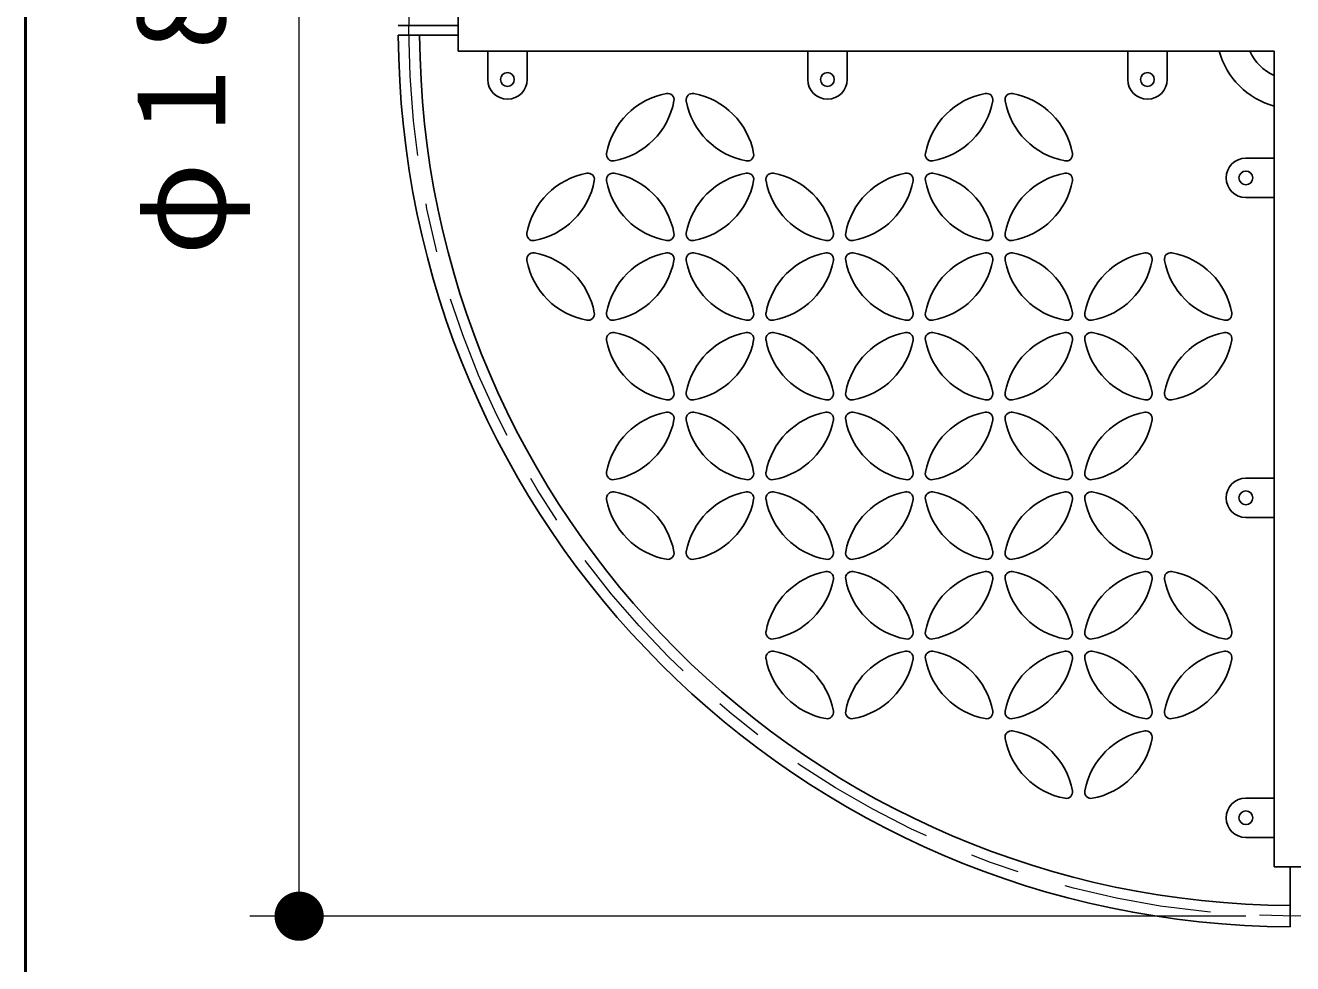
# Model space of a CAD drawing. Units: millimetres on the paper, scale 1:50. Extents: x 35 to 420, y -297 to 267.
# Drawn here: x 35 to 60.74, y 21.46 to 40.53 of the extents above; entities that cross this region are included whole.
import ezdxf

# ---------------------------------------------------------------- set-up
doc = ezdxf.new("R2010")
doc.units = ezdxf.units.MM
doc.linetypes.add('USER2', pattern=[6, 3, -1, 1, -1])
doc.layers.add('1_50', color=20, linetype='Continuous', lineweight=25)
doc.layers.add('NAKAMURA図枠', color=7, linetype='Continuous', lineweight=13)
doc.styles.add('ＭＳ ゴシック', font='')
doc.styles.get('ＭＳ ゴシック').set_extended_font_data('MS Gothic')

# ---------------------------------------------------------------- blocks, each defined once
blk = doc.blocks.new('filled_dot')
at = {"color": 0, "linetype": 'Continuous', "lineweight": -2, "const_width": 1.25}
blk.add_lwpolyline([(-0.625, 0, 1), (0.625, 0, 1)], format="xyb", close=True, dxfattribs=at)

msp = doc.modelspace()

# ---------------------------------------------------------------- linework, layer by layer
at = {"layer": '1_50', "color": 7, "lineweight": 13}
for p, q in [((40.561, 22.428), (40.561, 58.428)), ((59.792, 22.428), (39.561, 22.428))]:
    msp.add_line(p, q, dxfattribs=at)
at = {"layer": '1_50', "color": 7}
for p, q in [((43.792, 40.001), (43.792, 40.855)), ((43.792, 40.001), (60.365, 40.001)), ((44.392, 40.001), (44.392, 39.428)), ((45.192, 40.001), (45.192, 39.428)), ((50.892, 40.001), (50.892, 39.428)), ((51.692, 40.001), (51.692, 39.428)), ((57.392, 40.001), (57.392, 39.428)), ((58.192, 40.001), (58.192, 39.428)), ((60.365, 40.001), (60.365, 23.428)), ((60.365, 37.828), (59.792, 37.828)), ((60.365, 37.028), (59.792, 37.028)), ((60.365, 31.328), (59.792, 31.328)), ((60.365, 30.528), (59.792, 30.528)), ((60.365, 24.828), (59.792, 24.828)), ((60.365, 24.028), (59.792, 24.028)), ((60.365, 23.428), (61.219, 23.428))]:
    msp.add_line(p, q, dxfattribs=at)
at = {"layer": '1_50', "color": 4}
for p, q in [((42.575, 40.528), (43.792, 40.528)), ((42.575, 40.328), (43.792, 40.328)), ((60.692, 22.211), (60.692, 23.428))]:
    msp.add_line(p, q, dxfattribs=at)
at = {"layer": '1_50', "color": 4, "linetype": 'USER2', "lineweight": 13}
msp.add_circle((60.792, 40.428), 18, dxfattribs=at)
at = {"layer": '1_50', "color": 3}
for centre in [(44.792, 39.428), (51.292, 39.428), (57.792, 39.428), (59.792, 37.428), (59.792, 30.928), (59.792, 24.428)]:
    msp.add_circle(centre, 0.14, dxfattribs=at)
at = {"layer": '1_50', "color": 4}
for radius, start, end in [(18.217, 180.3145, 269.6855), (17.783, 180.3222, 269.6778), (1.6, 195.4784, 254.5216)]:
    msp.add_arc((60.792, 40.428), radius, start, end, dxfattribs=at)
at = {"layer": '1_50', "color": 2}
msp.add_arc((60.792, 40.428), 1.016, 204.852, 245.148, dxfattribs=at)
at = {"layer": '1_50', "color": 7}
for centre, start, end in [((44.792, 39.428), 180, 0), ((51.292, 39.428), 180, 0), ((57.792, 39.428), 180, 0), ((59.792, 37.428), 90, 270), ((59.792, 30.928), 90, 270), ((59.792, 24.428), 90, 270)]:
    msp.add_arc(centre, 0.4, start, end, dxfattribs=at)
at = {"layer": '1_50'}
for centre, radius, start, end in [((48.3, 37.649), 1.519, 100.5078, 169.4922), ((48.047, 39.015), 0.13, 349.4922, 100.5078), ((48.554, 39.015), 0.13, 79.4922, 190.5078), ((48.3, 37.649), 1.519, 10.5078, 79.4922), ((54.776, 37.649), 1.519, 100.5078, 169.4922), ((54.523, 39.015), 0.13, 349.4922, 100.5078), ((55.029, 39.015), 0.13, 79.4922, 190.5078), ((54.776, 37.649), 1.519, 10.5078, 79.4922), ((46.681, 39.268), 1.519, 280.5078, 349.4922), ((49.919, 39.268), 1.519, 190.5078, 259.4922), ((53.157, 39.268), 1.519, 280.5078, 349.4922), ((56.395, 39.268), 1.519, 190.5078, 259.4922), ((46.935, 37.902), 0.13, 169.4922, 280.5078), ((49.666, 37.902), 0.13, 259.4922, 10.5078), ((53.41, 37.902), 0.13, 169.4922, 280.5078), ((56.141, 37.902), 0.13, 259.4922, 10.5078), ((46.681, 36.03), 1.519, 100.5078, 169.4922), ((45.063, 37.649), 1.519, 280.5078, 349.4922), ((46.428, 37.396), 0.13, 349.4922, 100.5078), ((46.935, 37.396), 0.13, 79.4922, 190.5078), ((48.3, 37.649), 1.519, 190.5078, 259.4922), ((46.681, 36.03), 1.519, 10.5078, 79.4922), ((49.919, 36.03), 1.519, 100.5078, 169.4922), ((48.3, 37.649), 1.519, 280.5078, 349.4922), ((49.666, 37.396), 0.13, 349.4922, 100.5078), ((50.172, 37.396), 0.13, 79.4922, 190.5078), ((51.538, 37.649), 1.519, 190.5078, 259.4922), ((49.919, 36.03), 1.519, 10.5078, 79.4922), ((53.157, 36.03), 1.519, 100.5078, 169.4922), ((51.538, 37.649), 1.519, 280.5078, 349.4922), ((52.904, 37.396), 0.13, 349.4922, 100.5078), ((53.41, 37.396), 0.13, 79.4922, 190.5078), ((54.776, 37.649), 1.519, 190.5078, 259.4922), ((53.157, 36.03), 1.519, 10.5078, 79.4922), ((56.395, 36.03), 1.519, 100.5078, 169.4922), ((54.776, 37.649), 1.519, 280.5078, 349.4922), ((56.141, 37.396), 0.13, 349.4922, 100.5078), ((45.316, 36.283), 0.13, 169.4922, 280.5078), ((48.047, 36.283), 0.13, 259.4922, 10.5078), ((48.554, 36.283), 0.13, 169.4922, 280.5078), ((51.285, 36.283), 0.13, 259.4922, 10.5078), ((51.791, 36.283), 0.13, 169.4922, 280.5078), ((54.523, 36.283), 0.13, 259.4922, 10.5078), ((55.029, 36.283), 0.13, 169.4922, 280.5078), ((45.316, 35.777), 0.13, 79.4922, 190.5078), ((45.063, 34.411), 1.519, 10.5078, 79.4922), ((48.3, 34.411), 1.519, 100.5078, 169.4922), ((48.047, 35.777), 0.13, 349.4922, 100.5078), ((48.554, 35.777), 0.13, 79.4922, 190.5078), ((48.3, 34.411), 1.519, 10.5078, 79.4922), ((51.538, 34.411), 1.519, 100.5078, 169.4922), ((51.285, 35.777), 0.13, 349.4922, 100.5078), ((51.791, 35.777), 0.13, 79.4922, 190.5078), ((51.538, 34.411), 1.519, 10.5078, 79.4922), ((54.776, 34.411), 1.519, 100.5078, 169.4922), ((54.523, 35.777), 0.13, 349.4922, 100.5078), ((55.029, 35.777), 0.13, 79.4922, 190.5078), ((54.776, 34.411), 1.519, 10.5078, 79.4922), ((58.014, 34.411), 1.519, 100.5078, 169.4922), ((57.76, 35.777), 0.13, 349.4922, 100.5078), ((58.267, 35.777), 0.13, 79.4922, 190.5078), ((58.014, 34.411), 1.519, 10.5078, 79.4922), ((46.681, 36.03), 1.519, 190.5078, 259.4922), ((46.681, 36.03), 1.519, 280.5078, 349.4922), ((49.919, 36.03), 1.519, 190.5078, 259.4922), ((49.919, 36.03), 1.519, 280.5078, 349.4922), ((53.157, 36.03), 1.519, 190.5078, 259.4922), ((53.157, 36.03), 1.519, 280.5078, 349.4922), ((56.395, 36.03), 1.519, 190.5078, 259.4922), ((56.395, 36.03), 1.519, 280.5078, 349.4922), ((59.633, 36.03), 1.519, 190.5078, 259.4922), ((46.428, 34.665), 0.13, 259.4922, 10.5078), ((46.935, 34.665), 0.13, 169.4922, 280.5078), ((49.666, 34.665), 0.13, 259.4922, 10.5078), ((50.172, 34.665), 0.13, 169.4922, 280.5078), ((52.904, 34.665), 0.13, 259.4922, 10.5078), ((53.41, 34.665), 0.13, 169.4922, 280.5078), ((56.141, 34.665), 0.13, 259.4922, 10.5078), ((56.648, 34.665), 0.13, 169.4922, 280.5078), ((59.379, 34.665), 0.13, 259.4922, 10.5078), ((46.935, 34.158), 0.13, 79.4922, 190.5078), ((46.681, 32.792), 1.519, 10.5078, 79.4922), ((49.919, 32.792), 1.519, 100.5078, 169.4922), ((49.666, 34.158), 0.13, 349.4922, 100.5078), ((50.172, 34.158), 0.13, 79.4922, 190.5078), ((49.919, 32.792), 1.519, 10.5078, 79.4922), ((53.157, 32.792), 1.519, 100.5078, 169.4922), ((52.904, 34.158), 0.13, 349.4922, 100.5078), ((53.41, 34.158), 0.13, 79.4922, 190.5078), ((53.157, 32.792), 1.519, 10.5078, 79.4922), ((56.395, 32.792), 1.519, 100.5078, 169.4922), ((56.141, 34.158), 0.13, 349.4922, 100.5078), ((56.648, 34.158), 0.13, 79.4922, 190.5078), ((56.395, 32.792), 1.519, 10.5078, 79.4922), ((59.633, 32.792), 1.519, 100.5078, 169.4922), ((59.379, 34.158), 0.13, 349.4922, 100.5078), ((48.3, 34.411), 1.519, 190.5078, 259.4922), ((48.3, 34.411), 1.519, 280.5078, 349.4922), ((51.538, 34.411), 1.519, 190.5078, 259.4922), ((51.538, 34.411), 1.519, 280.5078, 349.4922), ((54.776, 34.411), 1.519, 190.5078, 259.4922), ((54.776, 34.411), 1.519, 280.5078, 349.4922), ((58.014, 34.411), 1.519, 190.5078, 259.4922), ((58.014, 34.411), 1.519, 280.5078, 349.4922), ((48.047, 33.046), 0.13, 259.4922, 10.5078), ((48.554, 33.046), 0.13, 169.4922, 280.5078), ((51.285, 33.046), 0.13, 259.4922, 10.5078), ((51.791, 33.046), 0.13, 169.4922, 280.5078), ((54.523, 33.046), 0.13, 259.4922, 10.5078), ((55.029, 33.046), 0.13, 169.4922, 280.5078), ((57.76, 33.046), 0.13, 259.4922, 10.5078), ((58.267, 33.046), 0.13, 169.4922, 280.5078), ((48.3, 31.173), 1.519, 100.5078, 169.4922), ((46.681, 32.792), 1.519, 280.5078, 349.4922), ((48.047, 32.539), 0.13, 349.4922, 100.5078), ((48.554, 32.539), 0.13, 79.4922, 190.5078), ((49.919, 32.792), 1.519, 190.5078, 259.4922), ((48.3, 31.173), 1.519, 10.5078, 79.4922), ((51.538, 31.173), 1.519, 100.5078, 169.4922), ((49.919, 32.792), 1.519, 280.5078, 349.4922), ((51.285, 32.539), 0.13, 349.4922, 100.5078), ((51.791, 32.539), 0.13, 79.4922, 190.5078), ((53.157, 32.792), 1.519, 190.5078, 259.4922), ((51.538, 31.173), 1.519, 10.5078, 79.4922), ((54.776, 31.173), 1.519, 100.5078, 169.4922), ((53.157, 32.792), 1.519, 280.5078, 349.4922), ((54.523, 32.539), 0.13, 349.4922, 100.5078), ((55.029, 32.539), 0.13, 79.4922, 190.5078), ((56.395, 32.792), 1.519, 190.5078, 259.4922), ((54.776, 31.173), 1.519, 10.5078, 79.4922), ((58.014, 31.173), 1.519, 100.5078, 169.4922), ((56.395, 32.792), 1.519, 280.5078, 349.4922), ((57.76, 32.539), 0.13, 349.4922, 100.5078), ((46.935, 31.427), 0.13, 169.4922, 280.5078), ((49.666, 31.427), 0.13, 259.4922, 10.5078), ((50.172, 31.427), 0.13, 169.4922, 280.5078), ((52.904, 31.427), 0.13, 259.4922, 10.5078), ((53.41, 31.427), 0.13, 169.4922, 280.5078), ((56.141, 31.427), 0.13, 259.4922, 10.5078), ((56.648, 31.427), 0.13, 169.4922, 280.5078), ((46.935, 30.92), 0.13, 79.4922, 190.5078), ((48.3, 31.173), 1.519, 190.5078, 259.4922), ((46.681, 29.555), 1.519, 10.5078, 79.4922), ((49.919, 29.555), 1.519, 100.5078, 169.4922), ((48.3, 31.173), 1.519, 280.5078, 349.4922), ((49.666, 30.92), 0.13, 349.4922, 100.5078), ((50.172, 30.92), 0.13, 79.4922, 190.5078), ((51.538, 31.173), 1.519, 190.5078, 259.4922), ((49.919, 29.555), 1.519, 10.5078, 79.4922), ((53.157, 29.555), 1.519, 100.5078, 169.4922), ((51.538, 31.173), 1.519, 280.5078, 349.4922), ((52.904, 30.92), 0.13, 349.4922, 100.5078), ((53.41, 30.92), 0.13, 79.4922, 190.5078), ((54.776, 31.173), 1.519, 190.5078, 259.4922), ((53.157, 29.555), 1.519, 10.5078, 79.4922), ((56.395, 29.555), 1.519, 100.5078, 169.4922), ((54.776, 31.173), 1.519, 280.5078, 349.4922), ((56.141, 30.92), 0.13, 349.4922, 100.5078), ((56.648, 30.92), 0.13, 79.4922, 190.5078), ((58.014, 31.173), 1.519, 190.5078, 259.4922), ((56.395, 29.555), 1.519, 10.5078, 79.4922), ((48.047, 29.808), 0.13, 259.4922, 10.5078), ((48.554, 29.808), 0.13, 169.4922, 280.5078), ((51.285, 29.808), 0.13, 259.4922, 10.5078), ((51.791, 29.808), 0.13, 169.4922, 280.5078), ((54.523, 29.808), 0.13, 259.4922, 10.5078), ((55.029, 29.808), 0.13, 169.4922, 280.5078), ((57.76, 29.808), 0.13, 259.4922, 10.5078), ((51.538, 27.936), 1.519, 100.5078, 169.4922), ((51.285, 29.301), 0.13, 349.4922, 100.5078), ((51.791, 29.301), 0.13, 79.4922, 190.5078), ((51.538, 27.936), 1.519, 10.5078, 79.4922), ((54.776, 27.936), 1.519, 100.5078, 169.4922), ((54.523, 29.301), 0.13, 349.4922, 100.5078), ((55.029, 29.301), 0.13, 79.4922, 190.5078), ((54.776, 27.936), 1.519, 10.5078, 79.4922), ((58.014, 27.936), 1.519, 100.5078, 169.4922), ((57.76, 29.301), 0.13, 349.4922, 100.5078), ((58.267, 29.301), 0.13, 79.4922, 190.5078), ((58.014, 27.936), 1.519, 10.5078, 79.4922), ((49.919, 29.555), 1.519, 280.5078, 349.4922), ((53.157, 29.555), 1.519, 190.5078, 259.4922), ((53.157, 29.555), 1.519, 280.5078, 349.4922), ((56.395, 29.555), 1.519, 190.5078, 259.4922), ((56.395, 29.555), 1.519, 280.5078, 349.4922), ((59.633, 29.555), 1.519, 190.5078, 259.4922), ((50.172, 28.189), 0.13, 169.4922, 280.5078), ((52.904, 28.189), 0.13, 259.4922, 10.5078), ((53.41, 28.189), 0.13, 169.4922, 280.5078), ((56.141, 28.189), 0.13, 259.4922, 10.5078), ((56.648, 28.189), 0.13, 169.4922, 280.5078), ((59.379, 28.189), 0.13, 259.4922, 10.5078), ((50.172, 27.682), 0.13, 79.4922, 190.5078), ((49.919, 26.317), 1.519, 10.5078, 79.4922), ((53.157, 26.317), 1.519, 100.5078, 169.4922), ((52.904, 27.682), 0.13, 349.4922, 100.5078), ((53.41, 27.682), 0.13, 79.4922, 190.5078), ((53.157, 26.317), 1.519, 10.5078, 79.4922), ((56.395, 26.317), 1.519, 100.5078, 169.4922), ((56.141, 27.682), 0.13, 349.4922, 100.5078), ((56.648, 27.682), 0.13, 79.4922, 190.5078), ((56.395, 26.317), 1.519, 10.5078, 79.4922), ((59.633, 26.317), 1.519, 100.5078, 169.4922), ((59.379, 27.682), 0.13, 349.4922, 100.5078), ((51.538, 27.936), 1.519, 190.5078, 259.4922), ((51.538, 27.936), 1.519, 280.5078, 349.4922), ((54.776, 27.936), 1.519, 190.5078, 259.4922), ((54.776, 27.936), 1.519, 280.5078, 349.4922), ((58.014, 27.936), 1.519, 190.5078, 259.4922), ((58.014, 27.936), 1.519, 280.5078, 349.4922), ((51.285, 26.57), 0.13, 259.4922, 10.5078), ((51.791, 26.57), 0.13, 169.4922, 280.5078), ((54.523, 26.57), 0.13, 259.4922, 10.5078), ((55.029, 26.57), 0.13, 169.4922, 280.5078), ((57.76, 26.57), 0.13, 259.4922, 10.5078), ((58.267, 26.57), 0.13, 169.4922, 280.5078), ((55.029, 26.064), 0.13, 79.4922, 190.5078), ((56.395, 26.317), 1.519, 190.5078, 259.4922), ((54.776, 24.698), 1.519, 10.5078, 79.4922), ((58.014, 24.698), 1.519, 100.5078, 169.4922), ((56.395, 26.317), 1.519, 280.5078, 349.4922), ((57.76, 26.064), 0.13, 349.4922, 100.5078), ((56.141, 24.951), 0.13, 259.4922, 10.5078), ((56.648, 24.951), 0.13, 169.4922, 280.5078)]:
    msp.add_arc(centre, radius, start, end, dxfattribs=at)
at = {"layer": 'NAKAMURA図枠', "lineweight": 50}
msp.add_line((35, 267), (35, 0), dxfattribs=at)

# ---------------------------------------------------------------- block references
at = {"layer": '1_50', "color": 7, "lineweight": 13, "xscale": 0.4, "yscale": 0.4, "rotation": 90}
msp.add_blockref('filled_dot', (40.561, 22.428), dxfattribs=at)

# ---------------------------------------------------------------- texts
at = {"layer": '1_50', "color": 7, "insert": (39.561, 40.428), "char_height": 1.833, "attachment_point": 8, "rotation": 90, "style": 'ＭＳ ゴシック'}
msp.add_mtext('\\T1.33;φ1800', dxfattribs=at)

doc.saveas('drawing.dxf')
